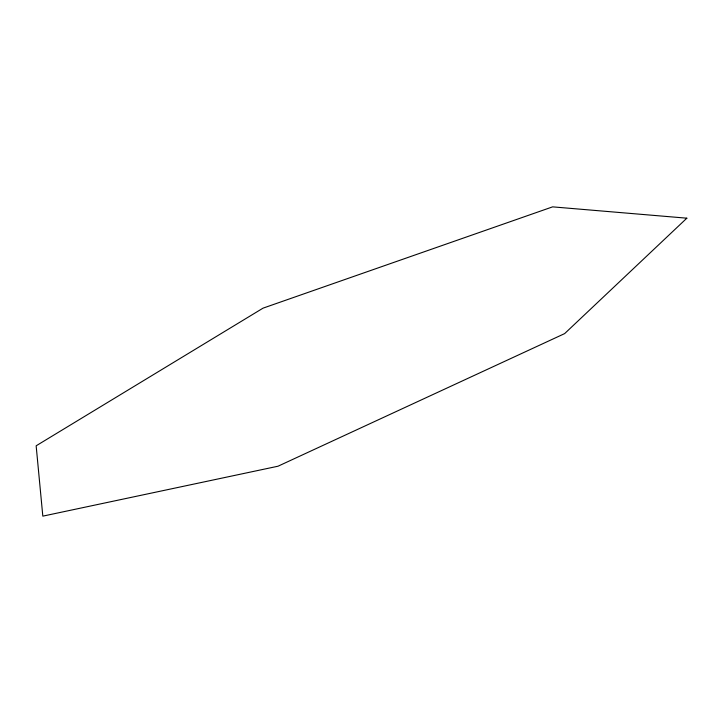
<?xml version="1.0" encoding="UTF-8"?>
<svg xmlns="http://www.w3.org/2000/svg" width="723" height="723" viewBox="0 0 723 723"><rect width="100%" height="100%" fill="white"/><g stroke="black" fill="none" stroke-linecap="round" stroke-linejoin="round"><path stroke-width="1.08" d="M686.85 218.183L564.636 333.61L278.012 466.218L42.82 516.141L36.15 445.802L263.036 308.152L552.625 206.859L686.85 218.183"/></g></svg>
